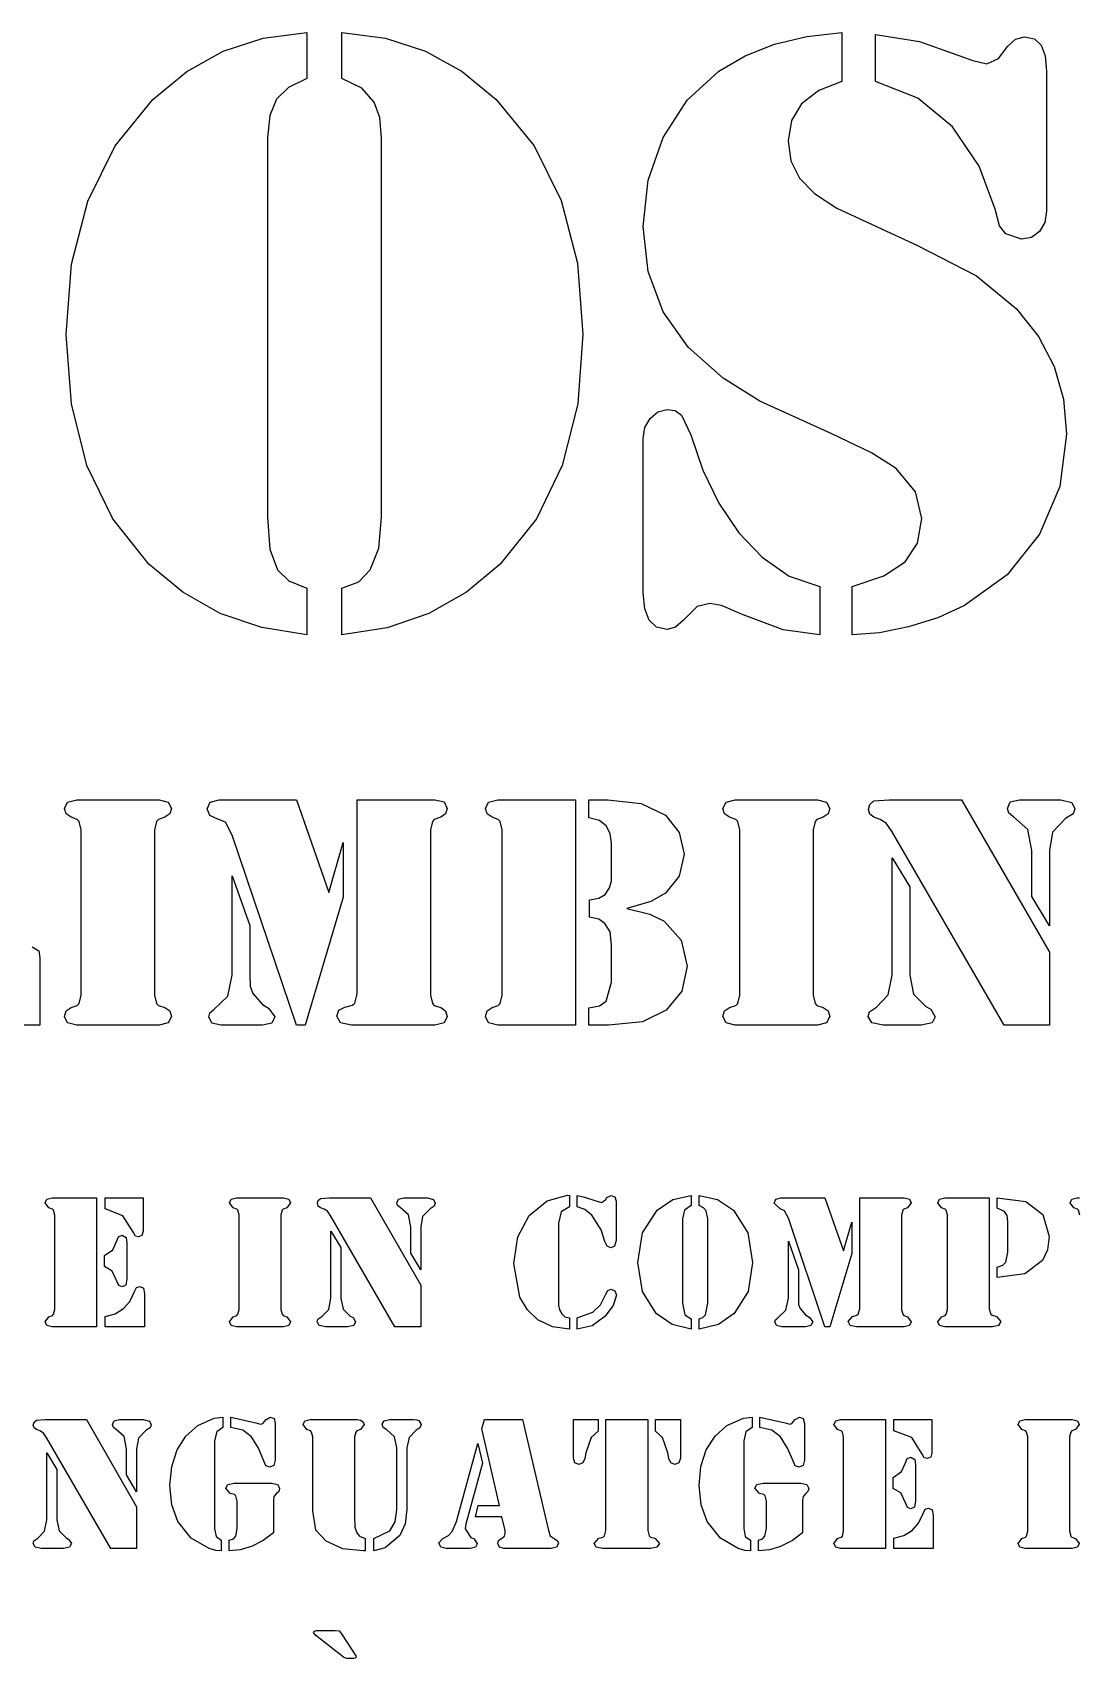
# Model space of a CAD drawing. Extents: x -1 to 447, y 185 to 440.
# Drawn here: x 226.2 to 269.6, y 315.1 to 382.4 of the extents above; entities that cross this region are included whole.
import ezdxf

# ---------------------------------------------------------------- set-up
doc = ezdxf.new("R2010")
doc.units = 0

msp = doc.modelspace()

# ---------------------------------------------------------------- linework, layer by layer
at = {"layer": 'Visible'}
for p, q in [((235.787109, 382.193345), (237.601884, 382.430676)), ((237.601884, 382.430676), (237.601884, 380.532293)), ((239.043332, 380.532293), (239.043332, 382.430676)), ((239.043332, 382.430676), (240.858372, 382.193345)), ((258.29201, 382.271397), (259.751185, 382.430676)), ((259.751185, 382.430676), (259.751185, 380.409262)), ((259.751185, 382.430676), (259.751185, 382.430676)), ((234.139022, 381.6573), (235.787109, 382.193345)), ((240.858372, 382.193345), (242.506194, 381.6573)), ((255.743282, 381.471562), (256.95613, 381.95178)), ((256.95613, 381.95178), (258.29201, 382.271397)), ((261.139717, 380.409262), (261.139717, 382.342834)), ((261.139717, 382.342834), (262.967985, 382.061582)), ((262.967985, 382.061582), (265.165083, 381.270479)), ((266.236644, 381.358585), (266.622935, 381.868172)), ((266.622935, 381.868172), (266.935143, 382.15842)), ((266.935143, 382.15842), (267.310851, 382.254993)), ((267.310851, 382.254993), (267.718309, 382.167151)), ((267.718309, 382.167151), (267.996121, 381.903362)), ((267.996121, 381.903362), (268.165454, 381.468387)), ((232.627459, 380.813544), (234.139022, 381.6573)), ((242.506194, 381.6573), (244.031251, 380.813544)), ((254.653465, 380.831271), (255.743282, 381.471562)), ((265.165083, 381.270479), (265.744519, 381.129986)), ((265.744519, 381.129986), (266.236644, 381.358585)), ((268.165454, 381.468387), (268.223662, 380.831271)), ((231.2212, 379.653348), (232.627459, 380.813544)), ((237.601884, 380.532293), (236.837239, 380.158701)), ((239.869625, 380.12801), (239.043332, 380.532293)), ((239.043332, 380.532293), (239.043332, 380.532293)), ((244.031251, 380.813544), (245.441743, 379.653348)), ((253.339545, 379.627154), (254.653465, 380.831271)), ((259.751185, 380.409262), (258.788632, 380.026939)), ((262.893108, 379.710498), (261.139717, 380.409262)), ((261.139717, 380.409262), (261.139717, 380.409262)), ((268.223662, 380.831271), (268.223662, 375.030289)), ((236.837239, 380.158701), (236.336384, 379.671075)), ((240.379212, 379.548044), (239.869625, 380.12801)), ((258.788632, 380.026939), (258.081137, 379.477665)), ((229.661219, 377.741736), (231.2212, 379.653348)), ((236.336384, 379.671075), (236.05963, 378.998505)), ((240.616543, 378.90643), (240.379212, 379.548044)), ((245.441743, 379.653348), (247.01072, 377.734063)), ((252.350799, 378.088869), (253.339545, 379.627154)), ((258.081137, 379.477665), (257.659392, 378.787632)), ((264.321327, 378.528341), (262.893108, 379.710498)), ((236.05963, 378.998505), (235.96729, 378.071406)), ((240.695653, 378.071406), (240.616543, 378.90643)), ((257.659392, 378.787632), (257.518634, 377.948375)), ((265.429666, 376.893747), (264.321327, 378.528341)), ((228.531714, 375.452299), (229.661219, 377.741736)), ((235.96729, 378.071406), (235.96729, 362.356499)), ((240.695653, 362.356499), (240.695653, 378.071406)), ((247.01072, 377.734063), (248.131229, 375.474259)), ((251.731145, 376.322248), (252.350799, 378.088869)), ((257.518634, 377.948375), (257.637432, 377.122082)), ((257.637432, 377.122082), (257.993296, 376.401358)), ((257.993296, 376.401358), (258.617183, 375.764242)), ((266.096415, 375.118395), (265.429666, 376.893747)), ((251.524506, 374.397671), (251.731145, 376.322248)), ((258.617183, 375.764242), (259.540048, 375.15332)), ((227.859409, 372.841923), (228.531714, 375.452299)), ((248.131229, 375.474259), (248.803534, 372.873673)), ((259.540048, 375.15332), (262.879879, 373.606568)), ((266.273685, 374.432861), (266.096415, 375.118395)), ((268.223662, 375.030289), (268.149579, 374.564623)), ((251.731145, 372.535272), (251.524506, 374.397671)), ((266.535623, 374.098692), (266.273685, 374.432861)), ((268.149579, 374.564623), (267.924683, 374.186534)), ((267.186497, 373.870357), (266.535623, 374.098692)), ((267.599246, 373.949203), (267.186497, 373.870357)), ((267.924683, 374.186534), (267.599246, 373.949203)), ((262.879879, 373.606568), (265.323832, 372.35853)), ((227.635307, 369.932833), (227.859409, 372.841923)), ((248.803534, 372.873673), (249.027636, 369.932833)), ((252.350799, 370.868663), (251.731145, 372.535272)), ((265.323832, 372.35853), (266.97483, 370.987461)), ((266.97483, 370.987461), (267.88235, 369.84605)), ((253.383466, 369.397582), (252.350799, 370.868663)), ((227.849355, 367.050995), (227.635307, 369.932833)), ((249.027636, 369.932833), (248.813589, 367.050995)), ((267.88235, 369.84605), (268.530578, 368.601187)), ((254.829148, 368.122292), (253.383466, 369.397582)), ((268.530578, 368.601187), (268.919515, 367.253136)), ((256.358437, 367.172968), (254.829148, 368.122292)), ((228.492027, 364.505442), (227.849355, 367.050995)), ((248.813589, 367.050995), (248.170917, 364.505442)), ((259.329175, 365.819361), (256.358437, 367.172968)), ((268.919515, 367.253136), (269.049161, 365.801899)), ((251.594885, 366.078653), (251.805758, 366.452244)), ((251.805758, 366.452244), (252.122199, 366.720266)), ((252.122199, 366.720266), (252.509019, 366.821337)), ((252.509019, 366.821337), (252.851654, 366.773183)), ((252.851654, 366.773183), (253.106448, 366.593002)), ((253.106448, 366.593002), (253.493268, 365.766709)), ((251.524506, 365.626216), (251.594885, 366.078653)), ((251.524506, 359.227805), (251.524506, 365.626216)), ((253.493268, 365.766709), (253.985393, 364.303301)), ((260.981496, 365.028523), (259.329175, 365.819361)), ((269.049161, 365.801899), (268.768703, 363.630995)), ((262.001199, 364.378178), (260.981496, 365.028523)), ((229.563323, 362.296174), (228.492027, 364.505442)), ((248.170917, 364.505442), (247.09962, 362.296174)), ((253.985393, 364.303301), (254.653465, 362.936729)), ((262.792038, 363.411391), (262.001199, 364.378178)), ((268.768703, 363.630995), (267.924683, 361.653502)), ((254.653465, 362.936729), (255.488489, 361.719383)), ((263.055827, 362.303847), (262.792038, 363.411391)), ((231.06298, 360.422926), (229.563323, 362.296174)), ((235.96729, 362.356499), (236.072594, 361.038346)), ((240.57712, 361.082267), (240.695653, 362.356499)), ((247.09962, 362.296174), (245.599963, 360.422926)), ((262.884377, 361.29314), (263.055827, 362.303847)), ((255.488489, 361.719383), (256.446279, 360.704178)), ((267.924683, 361.653502), (266.588539, 359.974723)), ((236.072594, 361.038346), (236.389036, 360.176864)), ((240.221256, 360.176864), (240.57712, 361.082267)), ((262.370292, 360.510768), (262.884377, 361.29314)), ((232.460507, 359.257438), (231.06298, 360.422926)), ((245.599963, 360.422926), (244.201378, 359.250824)), ((256.446279, 360.704178), (257.562555, 359.926304)), ((261.48685, 359.930802), (262.370292, 360.510768)), ((236.389036, 360.176864), (236.8592, 359.724163)), ((236.8592, 359.724163), (237.601884, 359.420951)), ((239.043332, 359.420951), (239.746594, 359.68474)), ((239.746594, 359.68474), (240.221256, 360.176864)), ((257.562555, 359.926304), (258.837051, 359.49133)), ((260.172931, 359.49133), (261.48685, 359.930802)), ((266.588539, 359.974723), (264.831708, 358.700226)), ((234.015991, 358.379552), (232.460507, 359.257438)), ((237.601884, 359.420951), (237.601884, 357.487378)), ((239.043332, 357.487378), (239.043332, 359.420951)), ((244.201378, 359.250824), (242.642455, 358.370821)), ((251.586154, 358.566347), (251.524506, 359.227805)), ((258.837051, 359.49133), (258.837051, 357.487378)), ((258.837051, 359.49133), (258.837051, 359.49133)), ((260.172931, 357.487378), (260.172931, 359.49133)), ((235.729959, 357.789532), (234.015991, 358.379552)), ((242.642455, 358.370821), (240.923194, 357.782917)), ((251.770568, 358.093802), (251.586154, 358.566347)), ((253.757057, 358.665301), (253.194554, 358.102798)), ((254.284371, 358.788333), (253.757057, 358.665301)), ((254.759033, 358.700226), (254.284371, 358.788333)), ((255.65544, 358.313671), (254.759033, 358.700226)), ((257.32099, 357.694017), (255.65544, 358.313671)), ((263.723634, 358.199371), (262.510786, 357.821546)), ((264.831708, 358.700226), (263.723634, 358.199371)), ((237.601884, 357.487378), (235.729959, 357.789532)), ((240.923194, 357.782917), (239.043332, 357.487378)), ((252.078278, 357.810434), (251.770568, 358.093802)), ((252.509019, 357.715978), (252.078278, 357.810434)), ((252.864884, 357.81255), (252.509019, 357.715978)), ((253.194554, 358.102798), (252.864884, 357.81255)), ((258.837051, 357.487378), (257.32099, 357.694017)), ((261.302435, 357.570986), (260.172931, 357.487378)), ((262.510786, 357.821546), (261.302435, 357.570986)), ((227.561224, 350.304743), (227.691134, 350.564564)), ((227.629751, 350.072439), (227.561224, 350.304743)), ((227.691134, 350.564564), (228.073986, 350.660343)), ((228.073986, 350.660343), (228.251785, 350.660343)), ((228.251785, 350.660343), (231.300575, 350.660343)), ((231.300575, 350.660343), (231.478375, 350.660343)), ((231.478375, 350.660343), (231.854347, 350.564564)), ((231.854347, 350.564564), (231.990872, 350.304743)), ((231.990872, 350.304743), (231.92261, 350.072439)), ((233.474125, 350.28437), (233.597156, 350.557685)), ((233.585249, 350.014231), (233.474125, 350.28437)), ((233.597156, 350.557685), (233.966249, 350.660343)), ((233.966249, 350.660343), (237.165587, 350.660343)), ((237.165587, 350.660343), (238.51205, 346.825477)), ((239.680977, 350.660343), (242.716273, 350.660343)), ((239.680977, 342.628132), (239.680977, 350.660343)), ((242.716273, 350.660343), (242.900688, 350.660343)), ((242.900688, 350.660343), (243.285391, 350.571443)), ((243.285391, 350.571443), (243.41345, 350.304743)), ((243.41345, 350.304743), (243.345187, 350.072439)), ((244.992216, 350.304743), (245.122127, 350.564564)), ((245.060743, 350.072439), (244.992216, 350.304743)), ((245.122127, 350.564564), (245.504978, 350.660343)), ((245.504978, 350.660343), (245.682778, 350.660343)), ((245.682778, 350.660343), (248.724689, 350.660343)), ((248.724689, 350.660343), (248.724689, 341.329294)), ((249.278461, 349.908398), (249.278461, 350.660343)), ((249.278461, 350.660343), (250.064537, 350.660343)), ((250.064537, 350.660343), (251.438517, 350.499741)), ((251.438517, 350.499741), (252.443403, 350.017671)), ((254.822004, 350.304743), (254.951914, 350.564564)), ((254.890531, 350.072439), (254.822004, 350.304743)), ((254.951914, 350.564564), (255.334766, 350.660343)), ((255.334766, 350.660343), (255.512566, 350.660343)), ((255.512566, 350.660343), (258.561356, 350.660343)), ((258.561356, 350.660343), (258.739155, 350.660343)), ((258.739155, 350.660343), (259.115128, 350.564564)), ((259.115128, 350.564564), (259.251653, 350.304743)), ((259.251653, 350.304743), (259.18339, 350.072439)), ((260.851057, 350.257118), (260.912705, 350.469049)), ((260.912705, 350.058681), (260.851057, 350.257118)), ((260.912705, 350.469049), (261.076746, 350.612453)), ((261.076746, 350.612453), (261.70566, 350.660343)), ((261.70566, 350.660343), (264.699417, 350.660343)), ((264.699417, 350.660343), (268.337433, 344.343953)), ((266.599122, 350.304743), (266.715539, 350.571443)), ((266.654685, 350.099691), (266.599122, 350.304743)), ((266.853122, 349.956287), (266.654685, 350.099691)), ((266.715539, 350.571443), (267.107122, 350.660343)), ((267.107122, 350.660343), (268.813682, 350.660343)), ((268.813682, 350.660343), (269.274057, 350.55107)), ((269.274057, 350.55107), (269.390473, 350.29125)), ((269.390473, 350.29125), (269.321682, 350.072439)), ((227.834803, 349.93565), (227.629751, 350.072439)), ((228.094358, 349.840136), (227.834803, 349.93565)), ((228.176644, 349.764729), (228.094358, 349.840136)), ((228.258665, 349.416274), (228.176644, 349.764729)), ((231.375717, 349.764729), (231.293696, 349.416274)), ((231.450858, 349.840136), (231.375717, 349.764729)), ((231.717558, 349.93565), (231.450858, 349.840136)), ((231.92261, 350.072439), (231.717558, 349.93565)), ((233.918359, 349.860508), (233.585249, 350.014231)), ((234.226069, 349.730598), (233.918359, 349.860508)), ((234.513142, 349.197463), (234.226069, 349.730598)), ((242.798294, 349.764729), (242.716273, 349.416274)), ((242.873436, 349.840136), (242.798294, 349.764729)), ((243.140135, 349.93565), (242.873436, 349.840136)), ((243.345187, 350.072439), (243.140135, 349.93565)), ((245.265795, 349.93565), (245.060743, 350.072439)), ((245.525616, 349.840136), (245.265795, 349.93565)), ((245.607636, 349.764729), (245.525616, 349.840136)), ((245.689657, 349.416274), (245.607636, 349.764729)), ((249.709202, 349.80574), (249.278461, 349.908398)), ((250.003154, 349.573436), (249.709202, 349.80574)), ((250.153437, 349.252232), (250.003154, 349.573436)), ((252.443403, 350.017671), (253.017812, 349.306736)), ((255.095583, 349.93565), (254.890531, 350.072439)), ((255.355403, 349.840136), (255.095583, 349.93565)), ((255.437424, 349.764729), (255.355403, 349.840136)), ((255.519445, 349.416274), (255.437424, 349.764729)), ((258.636497, 349.764729), (258.554476, 349.416274)), ((258.711639, 349.840136), (258.636497, 349.764729)), ((258.978338, 349.93565), (258.711639, 349.840136)), ((259.18339, 350.072439), (258.978338, 349.93565)), ((261.076746, 349.93565), (260.912705, 350.058681)), ((261.336567, 349.840136), (261.076746, 349.93565)), ((261.582629, 349.689588), (261.336567, 349.840136)), ((261.828691, 349.327374), (261.582629, 349.689588)), ((267.440496, 349.429767), (266.853122, 349.956287)), ((267.612475, 348.554791), (267.440496, 349.429767)), ((269.012119, 349.881146), (268.467078, 349.313615)), ((269.321682, 350.072439), (269.012119, 349.881146)), ((228.258665, 342.573363), (228.258665, 349.416274)), ((231.293696, 349.416274), (231.293696, 342.573363)), ((237.165587, 341.329294), (234.513142, 349.197463)), ((238.51205, 346.825477), (239.106832, 348.896633)), ((239.106832, 348.896633), (239.106832, 346.62704)), ((242.716273, 349.416274), (242.716273, 342.573363)), ((245.689657, 342.573363), (245.689657, 349.416274)), ((250.215085, 348.86938), (250.153437, 349.252232)), ((250.215085, 347.686694), (250.215085, 348.86938)), ((253.017812, 349.306736), (253.215985, 348.404508)), ((255.519445, 342.573363), (255.519445, 349.416274)), ((258.554476, 349.416274), (258.554476, 342.573363)), ((266.469477, 341.329294), (261.828691, 349.327374)), ((268.467078, 349.313615), (268.337433, 348.554791)), ((253.215985, 348.404508), (253.010933, 347.502016)), ((261.83557, 348.26084), (262.559998, 347.057781)), ((261.83557, 343.393835), (261.83557, 348.26084)), ((267.612475, 346.661435), (267.612475, 348.554791)), ((268.337433, 348.554791), (268.337433, 345.437739)), ((234.513142, 347.515774), (235.237835, 345.451497)), ((234.513142, 343.393835), (234.513142, 347.515774)), ((250.215085, 347.310722), (250.215085, 347.686694)), ((253.010933, 347.502016), (252.450282, 346.79796)), ((249.688565, 346.586029), (249.948385, 346.743456)), ((249.948385, 346.743456), (250.133064, 347.009891)), ((250.133064, 347.009891), (250.215085, 347.310722)), ((252.450282, 346.79796), (251.835126, 346.442625)), ((262.559998, 347.057781), (262.559998, 343.393835)), ((239.106832, 346.62704), (237.527801, 341.329294)), ((249.298834, 346.517767), (249.688565, 346.586029)), ((249.298834, 345.806832), (249.298834, 346.517767)), ((251.835126, 346.442625), (250.850613, 346.162432)), ((250.850613, 346.162432), (251.794116, 345.922984)), ((250.850613, 346.162432), (250.850613, 346.162432)), ((268.337433, 345.437739), (267.612475, 346.661435)), ((235.237835, 345.451497), (235.237835, 343.393835)), ((249.688565, 345.717932), (249.298834, 345.806832)), ((249.941506, 345.540133), (249.688565, 345.717932)), ((250.153437, 345.191677), (249.941506, 345.540133)), ((251.794116, 345.922984), (252.395513, 345.629032)), ((252.395513, 345.629032), (253.092954, 344.849836)), ((250.215085, 344.658277), (250.153437, 345.191677)), ((253.092954, 344.849836), (253.339016, 343.776687)), ((226.22164, 344.569642), (226.502098, 344.412215)), ((226.502098, 344.412215), (226.543108, 344.111649)), ((226.543108, 344.111649), (226.543108, 341.329294)), ((250.215085, 343.106763), (250.215085, 344.658277)), ((268.337433, 344.343953), (268.337433, 341.329294)), ((234.323436, 342.532353), (234.513142, 343.393835)), ((235.237835, 343.393835), (235.258208, 342.942457)), ((253.339016, 343.776687), (253.123646, 342.735817)), ((261.671529, 342.585534), (261.83557, 343.393835)), ((262.559998, 343.393835), (262.717425, 342.607495)), ((235.258208, 342.942457), (235.367745, 342.64189)), ((249.989395, 342.320422), (250.215085, 343.106763)), ((253.123646, 342.735817), (252.477534, 341.951329)), ((227.629751, 341.917198), (227.834803, 342.053987)), ((227.834803, 342.053987), (228.094358, 342.142887)), ((228.094358, 342.142887), (228.176644, 342.224908)), ((228.176644, 342.224908), (228.258665, 342.573363)), ((231.293696, 342.573363), (231.375717, 342.224908)), ((231.375717, 342.224908), (231.450858, 342.142887)), ((231.450858, 342.142887), (231.717558, 342.053987)), ((231.717558, 342.053987), (231.92261, 341.917198)), ((233.754318, 341.971966), (234.323436, 342.532353)), ((235.367745, 342.64189), (235.76409, 342.190512)), ((235.76409, 342.190512), (236.017032, 342.02647)), ((236.017032, 342.02647), (236.276852, 341.678015)), ((238.922418, 341.942862), (239.16848, 342.07436)), ((239.16848, 342.07436), (239.482805, 342.156381)), ((239.482805, 342.156381), (239.578584, 342.238401)), ((239.578584, 342.238401), (239.680977, 342.628132)), ((242.716273, 342.573363), (242.798294, 342.224908)), ((242.798294, 342.224908), (242.873436, 342.142887)), ((242.873436, 342.142887), (243.140135, 342.053987)), ((243.140135, 342.053987), (243.345187, 341.917198)), ((245.060743, 341.917198), (245.265795, 342.053987)), ((245.265795, 342.053987), (245.525616, 342.142887)), ((245.525616, 342.142887), (245.607636, 342.224908)), ((245.607636, 342.224908), (245.689657, 342.573363)), ((249.278461, 342.047108), (249.709202, 342.122249)), ((249.278461, 341.329294), (249.278461, 342.047108)), ((249.709202, 342.122249), (249.989395, 342.320422)), ((254.890531, 341.917198), (255.095583, 342.053987)), ((255.095583, 342.053987), (255.355403, 342.142887)), ((255.355403, 342.142887), (255.437424, 342.224908)), ((255.437424, 342.224908), (255.519445, 342.573363)), ((258.554476, 342.573363), (258.636497, 342.224908)), ((258.636497, 342.224908), (258.711639, 342.142887)), ((258.711639, 342.142887), (258.978338, 342.053987)), ((258.978338, 342.053987), (259.18339, 341.917198)), ((260.892067, 341.876187), (261.17914, 342.07436)), ((261.17914, 342.07436), (261.671529, 342.585534)), ((262.717425, 342.607495), (263.229923, 342.101877)), ((263.229923, 342.101877), (263.434974, 341.98546)), ((227.561224, 341.684894), (227.629751, 341.917198)), ((227.691134, 341.418194), (227.561224, 341.684894)), ((228.073986, 341.329294), (227.691134, 341.418194)), ((231.854347, 341.418194), (231.478375, 341.329294)), ((231.990872, 341.684894), (231.854347, 341.418194)), ((231.92261, 341.917198), (231.990872, 341.684894)), ((233.535508, 341.671135), (233.576518, 341.835177)), ((233.663831, 341.414754), (233.535508, 341.671135)), ((233.576518, 341.835177), (233.754318, 341.971966)), ((234.04827, 341.329294), (233.663831, 341.414754)), ((236.14853, 341.416342), (235.76409, 341.329294)), ((236.276852, 341.678015), (236.14853, 341.416342)), ((238.840397, 341.698387), (238.922418, 341.942862)), ((238.99068, 341.418194), (238.840397, 341.698387)), ((239.448673, 341.329294), (238.99068, 341.418194)), ((243.285391, 341.418194), (242.900688, 341.329294)), ((243.41345, 341.684894), (243.285391, 341.418194)), ((243.345187, 341.917198), (243.41345, 341.684894)), ((244.992216, 341.684894), (245.060743, 341.917198)), ((245.122127, 341.418194), (244.992216, 341.684894)), ((245.504978, 341.329294), (245.122127, 341.418194)), ((251.493285, 341.466084), (250.092054, 341.329294)), ((252.477534, 341.951329), (251.493285, 341.466084)), ((254.822004, 341.684894), (254.890531, 341.917198)), ((254.951914, 341.418194), (254.822004, 341.684894)), ((255.334766, 341.329294), (254.951914, 341.418194)), ((259.115128, 341.418194), (258.739155, 341.329294)), ((259.251653, 341.684894), (259.115128, 341.418194)), ((259.18339, 341.917198), (259.251653, 341.684894)), ((260.830684, 341.684894), (260.892067, 341.876187)), ((260.985994, 341.418194), (260.830684, 341.684894)), ((261.452719, 341.329294), (260.985994, 341.418194)), ((263.482864, 341.418194), (263.03175, 341.329294)), ((263.434974, 341.98546), (263.612774, 341.678015)), ((263.612774, 341.678015), (263.482864, 341.418194)), ((226.543108, 341.329294), (223.931674, 341.329294)), ((228.251785, 341.329294), (228.073986, 341.329294)), ((231.300575, 341.329294), (228.251785, 341.329294)), ((231.478375, 341.329294), (231.300575, 341.329294)), ((235.76409, 341.329294), (234.04827, 341.329294)), ((237.527801, 341.329294), (237.165587, 341.329294)), ((239.674363, 341.329294), (239.448673, 341.329294)), ((242.716273, 341.329294), (239.674363, 341.329294)), ((242.900688, 341.329294), (242.716273, 341.329294)), ((245.682778, 341.329294), (245.504978, 341.329294)), ((248.724689, 341.329294), (245.682778, 341.329294)), ((250.092054, 341.329294), (249.278461, 341.329294)), ((255.512566, 341.329294), (255.334766, 341.329294)), ((258.561356, 341.329294), (255.512566, 341.329294)), ((258.739155, 341.329294), (258.561356, 341.329294)), ((263.03175, 341.329294), (261.452719, 341.329294)), ((268.337433, 341.329294), (266.469477, 341.329294)), ((226.763771, 333.972035), (226.837854, 334.120466)), ((226.919875, 333.761162), (226.763771, 333.972035)), ((226.837854, 334.120466), (227.056664, 334.175234)), ((227.056664, 334.175234), (227.158264, 334.175234)), ((227.158264, 334.175234), (228.896574, 334.175234)), ((228.896574, 334.175234), (228.896574, 328.843093)), ((229.244236, 334.175234), (230.818505, 334.175234)), ((229.244236, 333.718035), (229.244236, 334.175234)), ((230.818505, 334.175234), (230.818505, 332.792259)), ((234.393021, 333.972035), (234.467369, 334.120466)), ((234.54939, 333.761162), (234.393021, 333.972035)), ((234.467369, 334.120466), (234.685915, 334.175234)), ((234.685915, 334.175234), (234.787515, 334.175234)), ((234.787515, 334.175234), (236.529794, 334.175234)), ((236.529794, 334.175234), (236.631394, 334.175234)), ((236.631394, 334.175234), (236.846235, 334.120466)), ((236.924287, 333.972035), (236.767918, 333.761162)), ((236.846235, 334.120466), (236.924287, 333.972035)), ((238.034213, 333.944518), (238.069402, 334.065697)), ((238.069402, 333.831277), (238.034213, 333.944518)), ((238.069402, 334.065697), (238.163329, 334.147718)), ((238.163329, 334.147718), (238.522633, 334.175234)), ((238.522633, 334.175234), (240.233427, 334.175234)), ((240.233427, 334.175234), (242.311726, 330.565793)), ((241.31954, 333.972035), (241.38595, 334.124434)), ((241.350761, 333.854824), (241.31954, 333.972035)), ((241.38595, 334.124434), (241.608464, 334.175234)), ((241.608464, 334.175234), (242.58504, 334.175234)), ((242.58504, 334.175234), (242.846713, 334.112528)), ((242.846713, 334.112528), (242.913123, 333.964097)), ((242.913123, 333.964097), (242.874229, 333.839214)), ((246.800377, 333.444721), (247.546501, 334.054055)), ((247.546501, 334.054055), (248.386287, 334.284507)), ((248.386287, 334.284507), (248.475981, 334.280538)), ((248.475981, 334.280538), (248.475981, 333.807993)), ((248.784749, 333.804024), (248.784749, 334.27657)), ((248.784749, 334.27657), (249.093253, 334.210159)), ((249.093253, 334.210159), (249.526904, 334.061728)), ((249.526904, 334.061728), (249.792546, 333.991614)), ((249.792546, 333.991614), (249.96426, 334.093214)), ((249.96426, 334.093214), (250.01506, 334.186876)), ((250.01506, 334.186876), (250.191008, 334.280538)), ((250.191008, 334.280538), (250.35108, 334.218097)), ((250.35108, 334.218097), (250.409553, 334.034476)), ((250.409553, 334.034476), (250.409553, 332.409407)), ((252.097857, 333.663266), (252.74635, 334.108824)), ((252.74635, 334.108824), (253.515758, 334.280538)), ((253.515758, 334.280538), (253.515758, 333.858793)), ((253.836168, 333.858793), (253.836168, 334.280538)), ((253.836168, 334.280538), (254.605575, 334.108824)), ((254.605575, 334.108824), (255.258037, 333.663266)), ((256.938403, 333.960393), (257.008782, 334.116497)), ((257.192403, 333.718035), (256.938403, 333.960393)), ((257.008782, 334.116497), (257.219655, 334.175234)), ((257.219655, 334.175234), (259.047659, 334.175234)), ((259.047659, 334.175234), (259.817331, 331.983693)), ((260.485138, 334.175234), (262.219745, 334.175234)), ((260.485138, 329.585249), (260.485138, 334.175234)), ((262.219745, 334.175234), (262.325049, 334.175234)), ((262.325049, 334.175234), (262.544917, 334.124434)), ((262.617942, 333.972035), (262.461838, 333.761162)), ((262.544917, 334.124434), (262.617942, 333.972035)), ((263.716491, 333.972035), (263.790574, 334.120466)), ((263.872595, 333.761162), (263.716491, 333.972035)), ((263.790574, 334.120466), (264.009384, 334.175234)), ((264.009384, 334.175234), (264.110984, 334.175234)), ((264.110984, 334.175234), (265.850353, 334.175234)), ((265.850353, 334.175234), (265.850353, 329.585249)), ((266.178435, 333.753225), (266.178435, 334.175234)), ((266.178435, 334.175234), (267.363767, 334.022835)), ((267.363767, 334.022835), (268.064912, 333.483614)), ((269.197328, 333.968066), (269.271411, 334.120466)), ((269.353431, 333.761162), (269.197328, 333.968066)), ((269.271411, 334.120466), (269.491015, 334.175234)), ((269.491015, 334.175234), (269.591556, 334.175234)), ((227.068306, 333.706393), (226.919875, 333.761162)), ((227.115401, 333.663266), (227.068306, 333.706393)), ((227.162233, 333.4643), (227.115401, 333.663266)), ((227.162233, 329.554028), (227.162233, 333.4643)), ((229.986392, 333.432815), (229.244236, 333.718035)), ((230.424012, 332.741459), (229.986392, 333.432815)), ((234.697821, 333.706393), (234.54939, 333.761162)), ((234.744652, 333.663266), (234.697821, 333.706393)), ((234.791483, 333.4643), (234.744652, 333.663266)), ((234.791483, 329.554028), (234.791483, 333.4643)), ((236.572656, 333.663266), (236.525825, 333.4643)), ((236.525825, 333.4643), (236.525825, 329.554028)), ((236.615783, 333.706393), (236.572656, 333.663266)), ((236.767918, 333.761162), (236.615783, 333.706393)), ((238.163329, 333.761162), (238.069402, 333.831277)), ((238.31176, 333.706393), (238.163329, 333.761162)), ((238.452254, 333.620404), (238.31176, 333.706393)), ((238.593012, 333.4135), (238.452254, 333.620404)), ((241.245192, 328.843093), (238.593012, 333.4135)), ((241.464002, 333.772804), (241.350761, 333.854824)), ((241.800022, 333.471973), (241.464002, 333.772804)), ((241.897654, 332.971911), (241.800022, 333.471973)), ((242.385809, 333.405562), (242.311726, 332.971911)), ((242.698282, 333.729677), (242.385809, 333.405562)), ((242.874229, 333.839214), (242.698282, 333.729677)), ((246.327567, 332.557839), (246.800377, 333.444721)), ((248.132287, 333.604793), (248.019046, 333.124311)), ((248.475981, 333.807993), (248.132287, 333.604793)), ((249.104895, 333.694752), (248.784749, 333.804024)), ((248.784749, 333.804024), (248.784749, 333.804024)), ((249.394084, 333.456362), (249.104895, 333.694752)), ((249.776935, 332.854701), (249.394084, 333.456362)), ((251.500164, 332.729817), (252.097857, 333.663266)), ((253.234506, 333.667235), (253.152485, 333.3119)), ((253.152485, 333.3119), (253.152485, 329.819669)), ((253.515758, 333.858793), (253.234506, 333.667235)), ((254.019788, 333.768835), (253.836168, 333.858793)), ((253.836168, 333.858793), (253.836168, 333.858793)), ((254.13303, 333.639983), (254.019788, 333.768835)), ((254.203409, 333.3119), (254.13303, 333.639983)), ((254.203409, 329.819669), (254.203409, 333.3119)), ((255.258037, 333.663266), (255.85573, 332.73458)), ((257.368086, 333.643952), (257.192403, 333.718035)), ((257.532128, 333.339152), (257.368086, 333.643952)), ((259.047659, 328.843093), (257.532128, 333.339152)), ((262.266576, 333.663266), (262.219745, 333.4643)), ((262.219745, 333.4643), (262.219745, 329.554028)), ((262.309438, 333.706393), (262.266576, 333.663266)), ((262.461838, 333.761162), (262.309438, 333.706393)), ((264.021026, 333.706393), (263.872595, 333.761162)), ((264.067857, 333.663266), (264.021026, 333.706393)), ((264.114953, 333.4643), (264.067857, 333.663266)), ((264.114953, 329.554028), (264.114953, 333.4643)), ((266.482706, 333.616435), (266.178435, 333.753225)), ((266.591185, 333.452394), (266.482706, 333.616435)), ((266.617643, 333.179079), (266.591185, 333.452394)), ((268.064912, 333.483614), (268.326849, 332.573449)), ((269.501598, 333.706393), (269.353431, 333.761162)), ((269.549223, 333.663266), (269.501598, 333.706393)), ((269.596848, 333.4643), (269.549223, 333.663266)), ((229.802771, 332.569745), (229.947233, 332.628218)), ((229.947233, 332.628218), (230.119212, 332.530586)), ((230.498095, 332.596997), (230.424012, 332.741459)), ((230.622978, 332.561807), (230.498095, 332.596997)), ((230.771409, 332.616576), (230.622978, 332.561807)), ((230.818505, 332.792259), (230.771409, 332.616576)), ((238.596716, 332.803901), (239.010788, 332.116514)), ((238.596716, 330.022869), (238.596716, 332.803901)), ((241.897654, 331.890031), (241.897654, 332.971911)), ((242.311726, 332.971911), (242.311726, 331.190738)), ((248.019046, 333.124311), (248.019046, 329.897721)), ((249.937008, 332.370514), (249.776935, 332.854701)), ((251.300933, 331.503211), (251.500164, 332.729817)), ((255.85573, 332.73458), (256.054961, 331.503211)), ((259.817331, 331.983693), (260.157056, 333.167438)), ((260.157056, 333.167438), (260.157056, 331.870452)), ((266.617643, 331.928925), (266.617643, 333.179079)), ((229.224657, 331.784462), (229.560677, 332.022852)), ((229.560677, 332.022852), (229.72075, 332.366545)), ((229.72075, 332.366545), (229.802771, 332.569745)), ((230.119212, 332.530586), (230.146464, 332.300135)), ((230.146464, 332.300135), (230.146464, 330.811855)), ((239.010788, 332.116514), (239.010788, 330.022869)), ((246.167494, 331.460348), (246.327567, 332.557839)), ((250.026966, 332.171283), (249.937008, 332.370514)), ((250.179101, 332.112545), (250.026966, 332.171283)), ((250.339439, 332.182924), (250.179101, 332.112545)), ((250.409553, 332.409407), (250.339439, 332.182924)), ((257.532128, 332.378187), (257.9462, 331.198676)), ((257.532128, 330.022869), (257.532128, 332.378187)), ((266.535623, 331.518821), (266.617643, 331.928925)), ((268.258058, 332.026556), (268.059621, 331.5892)), ((268.326849, 332.573449), (268.258058, 332.026556)), ((229.224657, 331.331496), (229.224657, 331.784462)), ((229.541098, 331.139938), (229.224657, 331.331496)), ((229.224657, 331.331496), (229.224657, 331.331496)), ((242.311726, 331.190738), (241.897654, 331.890031)), ((246.417525, 330.065731), (246.167494, 331.460348)), ((251.491433, 330.297241), (251.300933, 331.503211)), ((256.054961, 331.503211), (255.864461, 330.297241)), ((260.157056, 331.870452), (259.254828, 328.843093)), ((266.181081, 331.30398), (266.41656, 331.386)), ((266.181081, 330.885939), (266.181081, 331.30398)), ((266.41656, 331.386), (266.535623, 331.518821)), ((268.059621, 331.5892), (267.318788, 331.030665)), ((229.732392, 330.725866), (229.541098, 331.139938)), ((229.814413, 330.542245), (229.732392, 330.725866)), ((230.146464, 330.811855), (230.103602, 330.557856)), ((257.9462, 331.198676), (257.9462, 330.022869)), ((267.318788, 331.030665), (266.181081, 330.885939)), ((266.181081, 330.885939), (266.181081, 330.885939)), ((229.955171, 330.487741), (229.814413, 330.542245)), ((230.103602, 330.557856), (229.955171, 330.487741)), ((230.267643, 329.886079), (230.458937, 330.296183)), ((230.458937, 330.296183), (230.548895, 330.464193)), ((230.548895, 330.464193), (230.677747, 330.511024)), ((230.677747, 330.511024), (230.830147, 330.444614)), ((230.830147, 330.444614), (230.873009, 330.2221)), ((230.873009, 330.2221), (230.873009, 328.843093)), ((238.503054, 329.560907), (238.596716, 330.022869)), ((239.010788, 330.022869), (239.100747, 329.573607)), ((242.311726, 330.565793), (242.311726, 328.843093)), ((246.728145, 329.539476), (246.417525, 330.065731)), ((249.757356, 329.745321), (249.968229, 330.163362)), ((249.968229, 330.163362), (250.058187, 330.33931)), ((250.058187, 330.33931), (250.198681, 330.393814)), ((250.198681, 330.393814), (250.355049, 330.323435)), ((250.417491, 330.147752), (250.280701, 329.722038)), ((250.355049, 330.323435), (250.417491, 330.147752)), ((252.062668, 329.389986), (251.491433, 330.297241)), ((255.864461, 330.297241), (255.293226, 329.389986)), ((257.423649, 329.53048), (257.532128, 330.022869)), ((257.9462, 330.022869), (257.957842, 329.7649)), ((226.763771, 329.046293), (226.919875, 329.257166)), ((226.919875, 329.257166), (227.068306, 329.307966)), ((227.068306, 329.307966), (227.115401, 329.354797)), ((227.115401, 329.354797), (227.162233, 329.554028)), ((229.248205, 329.265103), (229.665981, 329.374376)), ((229.248205, 328.843093), (229.248205, 329.265103)), ((229.665981, 329.374376), (230.002002, 329.589217)), ((230.002002, 329.589217), (230.267643, 329.886079)), ((234.393021, 329.046293), (234.54939, 329.257166)), ((234.54939, 329.257166), (234.697821, 329.307966)), ((234.697821, 329.307966), (234.744652, 329.354797)), ((234.744652, 329.354797), (234.791483, 329.554028)), ((236.525825, 329.554028), (236.572656, 329.354797)), ((236.572656, 329.354797), (236.615783, 329.307966)), ((236.615783, 329.307966), (236.767918, 329.257166)), ((236.767918, 329.257166), (236.924287, 329.046293)), ((238.057761, 329.155566), (238.221802, 329.268807)), ((238.221802, 329.268807), (238.503054, 329.560907)), ((239.100747, 329.573607), (239.39364, 329.284418)), ((239.39364, 329.284418), (239.51085, 329.218007)), ((247.15968, 329.132282), (246.728145, 329.539476)), ((248.019046, 329.897721), (248.019046, 329.729711)), ((248.019046, 329.729711), (248.054235, 329.538417)), ((248.054235, 329.538417), (248.151867, 329.370407)), ((248.151867, 329.370407), (248.284687, 329.257166)), ((248.284687, 329.257166), (248.475981, 329.214303)), ((248.796391, 329.214303), (249.436946, 329.444755)), ((249.937008, 329.261134), (249.405725, 328.878283)), ((249.436946, 329.444755), (249.757356, 329.745321)), ((250.280701, 329.722038), (249.937008, 329.261134)), ((252.718834, 328.935962), (252.062668, 329.389986)), ((253.152485, 329.819669), (253.246412, 329.335218)), ((253.246412, 329.335218), (253.515758, 329.167207)), ((253.836168, 329.167207), (253.992272, 329.225945)), ((253.992272, 329.225945), (254.09784, 329.335218)), ((254.09784, 329.335218), (254.203409, 329.819669)), ((255.293226, 329.389986), (254.636002, 328.933845)), ((257.098476, 329.210334), (257.423649, 329.53048)), ((257.957842, 329.7649), (258.020548, 329.593186)), ((258.020548, 329.593186), (258.247031, 329.335218)), ((258.247031, 329.335218), (258.391493, 329.241555)), ((258.391493, 329.241555), (258.539924, 329.042324)), ((260.00492, 329.053966), (260.192245, 329.268807)), ((260.192245, 329.268807), (260.371897, 329.315638)), ((260.371897, 329.315638), (260.426666, 329.362734)), ((260.426666, 329.362734), (260.485138, 329.585249)), ((262.219745, 329.554028), (262.266576, 329.354797)), ((262.266576, 329.354797), (262.309438, 329.307966)), ((262.309438, 329.307966), (262.461838, 329.257166)), ((262.461838, 329.257166), (262.617942, 329.046293)), ((263.716491, 329.046293), (263.872595, 329.257166)), ((263.872595, 329.257166), (264.021026, 329.307966)), ((264.021026, 329.307966), (264.067857, 329.354797)), ((264.067857, 329.354797), (264.114953, 329.554028)), ((265.850353, 329.585249), (265.908561, 329.366438)), ((265.908561, 329.366438), (265.966769, 329.315638)), ((265.966769, 329.315638), (266.146686, 329.268807)), ((266.146686, 329.268807), (266.334539, 329.053966)), ((226.837854, 328.893893), (226.763771, 329.046293)), ((227.056664, 328.843093), (226.837854, 328.893893)), ((227.158264, 328.843093), (227.056664, 328.843093)), ((228.896574, 328.843093), (227.158264, 328.843093)), ((230.873009, 328.843093), (229.248205, 328.843093)), ((234.467369, 328.893893), (234.393021, 329.046293)), ((234.685915, 328.843093), (234.467369, 328.893893)), ((234.787515, 328.843093), (234.685915, 328.843093)), ((236.529794, 328.843093), (234.787515, 328.843093)), ((236.631394, 328.843093), (236.529794, 328.843093)), ((236.846235, 328.893893), (236.631394, 328.843093)), ((236.924287, 329.046293), (236.846235, 328.893893)), ((238.022571, 329.046293), (238.057761, 329.155566)), ((238.111471, 328.893893), (238.022571, 329.046293)), ((238.378171, 328.843093), (238.111471, 328.893893)), ((239.280399, 328.843093), (238.378171, 328.843093)), ((239.538102, 328.893893), (239.280399, 328.843093)), ((239.51085, 329.218007), (239.61245, 329.042324)), ((239.61245, 329.042324), (239.538102, 328.893893)), ((242.311726, 328.843093), (241.245192, 328.843093)), ((247.767957, 328.836214), (247.15968, 329.132282)), ((248.475981, 328.737525), (247.767957, 328.836214)), ((248.475981, 329.214303), (248.475981, 328.737525)), ((248.796391, 328.737525), (248.796391, 329.214303)), ((249.405725, 328.878283), (248.796391, 328.737525)), ((248.796391, 328.737525), (248.796391, 328.737525)), ((253.515758, 328.737525), (252.718834, 328.935962)), ((253.515758, 329.167207), (253.515758, 328.737525)), ((253.836168, 328.737525), (253.836168, 329.167207)), ((254.636002, 328.933845), (253.836168, 328.737525)), ((256.973593, 329.038355), (256.996876, 329.132282)), ((257.046882, 328.892041), (256.973593, 329.038355)), ((256.996876, 329.132282), (257.098476, 329.210334)), ((257.266486, 328.843093), (257.046882, 328.892041)), ((258.247031, 328.843093), (257.266486, 328.843093)), ((258.466635, 328.892835), (258.247031, 328.843093)), ((258.539924, 329.042324), (258.466635, 328.892835)), ((259.254828, 328.843093), (259.047659, 328.843093)), ((260.090645, 328.893893), (260.00492, 329.053966)), ((260.352582, 328.843093), (260.090645, 328.893893)), ((260.481434, 328.843093), (260.352582, 328.843093)), ((262.219745, 328.843093), (260.481434, 328.843093)), ((262.325049, 328.843093), (262.219745, 328.843093)), ((262.544917, 328.893893), (262.325049, 328.843093)), ((262.617942, 329.046293), (262.544917, 328.893893)), ((263.790574, 328.893893), (263.716491, 329.046293)), ((264.009384, 328.843093), (263.790574, 328.893893)), ((264.110984, 328.843093), (264.009384, 328.843093)), ((265.852998, 328.843093), (264.110984, 328.843093)), ((265.98529, 328.843093), (265.852998, 328.843093)), ((266.231352, 328.889924), (265.98529, 328.843093)), ((266.334539, 329.053966), (266.231352, 328.889924)), ((226.272969, 324.762694), (226.308159, 324.883873)), ((226.308159, 324.649453), (226.272969, 324.762694)), ((226.308159, 324.883873), (226.401821, 324.965894)), ((226.401821, 324.579338), (226.308159, 324.649453)), ((226.401821, 324.965894), (226.761389, 324.993146)), ((226.550252, 324.524569), (226.401821, 324.579338)), ((226.69101, 324.43858), (226.550252, 324.524569)), ((226.761389, 324.993146), (228.472183, 324.993146)), ((228.472183, 324.993146), (230.550218, 321.383916)), ((229.558032, 324.790211), (229.624442, 324.942611)), ((229.589252, 324.673001), (229.558032, 324.790211)), ((229.702759, 324.59098), (229.589252, 324.673001)), ((229.624442, 324.942611), (229.847221, 324.993146)), ((230.038514, 324.290149), (229.702759, 324.59098)), ((229.847221, 324.993146), (230.823797, 324.993146)), ((230.937038, 324.547853), (230.624566, 324.223739)), ((230.823797, 324.993146), (231.085469, 324.930704)), ((231.112721, 324.65739), (230.937038, 324.547853)), ((231.085469, 324.930704), (231.15188, 324.782273)), ((231.15188, 324.782273), (231.112721, 324.65739)), ((232.588036, 324.314491), (233.078308, 324.751053)), ((233.078308, 324.751053), (233.76596, 325.059556)), ((233.76596, 325.059556), (234.125263, 325.098715)), ((234.125263, 324.665063), (233.867295, 324.487528)), ((234.125263, 325.098715), (234.125263, 324.665063)), ((234.125263, 325.098715), (234.125263, 325.098715)), ((234.445409, 324.673001), (234.445409, 325.094746)), ((234.445409, 325.094746), (235.492364, 324.860325)), ((234.941502, 324.563463), (234.445409, 324.673001)), ((234.445409, 324.673001), (234.445409, 324.673001)), ((235.30107, 324.278507), (234.941502, 324.563463)), ((235.492364, 324.860325), (235.679953, 324.805821)), ((235.679953, 324.805821), (235.773615, 324.833073)), ((235.773615, 324.833073), (235.910405, 325.001083)), ((235.910405, 325.001083), (236.086088, 325.098715)), ((236.086088, 325.098715), (236.238488, 325.036273)), ((236.238488, 325.036273), (236.285319, 324.837042)), ((236.285319, 324.837042), (236.285319, 323.317489)), ((237.44234, 324.786242), (237.516424, 324.938642)), ((237.598444, 324.579338), (237.44234, 324.786242)), ((237.516424, 324.938642), (237.735234, 324.993146)), ((237.746875, 324.524569), (237.598444, 324.579338)), ((237.735234, 324.993146), (237.836834, 324.993146)), ((237.793971, 324.481442), (237.746875, 324.524569)), ((237.836834, 324.993146), (239.579113, 324.993146)), ((239.579113, 324.993146), (239.680713, 324.993146)), ((239.664838, 324.524569), (239.621975, 324.481442)), ((239.817237, 324.579074), (239.664838, 324.524569)), ((239.680713, 324.993146), (239.821206, 324.977536)), ((239.973606, 324.786242), (239.817237, 324.579074)), ((239.821206, 324.977536), (239.930479, 324.907421)), ((239.930479, 324.907421), (239.973606, 324.786242)), ((240.71973, 324.805821), (240.793813, 324.950284)), ((240.75492, 324.673001), (240.71973, 324.805821)), ((240.914992, 324.567432), (240.75492, 324.673001)), ((240.793813, 324.950284), (241.036171, 324.993146)), ((241.222438, 324.275597), (240.914992, 324.567432)), ((241.036171, 324.993146), (241.993168, 324.993146)), ((242.10641, 324.547853), (241.836799, 324.258928)), ((241.993168, 324.993146), (242.153241, 324.985473)), ((242.27442, 324.653421), (242.10641, 324.547853)), ((242.153241, 324.985473), (242.235261, 324.958221)), ((242.235261, 324.958221), (242.336861, 324.797884)), ((242.336861, 324.797884), (242.27442, 324.653421)), ((244.849342, 324.610559), (244.946973, 324.993146)), ((245.567949, 321.43469), (244.849342, 324.610559)), ((244.946973, 324.993146), (246.520977, 324.993146)), ((246.520977, 324.993146), (247.60709, 320.403451)), ((248.631291, 324.993146), (249.658402, 324.993146)), ((248.631291, 323.39562), (248.631291, 324.993146)), ((249.658402, 324.520601), (249.373446, 324.250991)), ((249.658402, 324.993146), (249.658402, 324.520601)), ((249.974843, 320.403451), (249.974843, 324.993146)), ((249.974843, 324.993146), (251.709185, 324.993146)), ((251.709185, 324.993146), (251.709185, 320.403451)), ((252.033564, 324.520601), (252.033564, 324.993146)), ((252.033564, 324.993146), (253.06094, 324.993146)), ((252.318784, 324.250991), (252.033564, 324.520601)), ((253.06094, 324.993146), (253.06094, 323.39562)), ((254.497096, 324.314491), (254.987368, 324.751053)), ((254.987368, 324.751053), (255.674755, 325.059556)), ((255.674755, 325.059556), (256.034323, 325.098715)), ((256.034323, 324.665063), (255.776355, 324.487528)), ((256.034323, 325.098715), (256.034323, 324.665063)), ((256.034323, 325.098715), (256.034323, 325.098715)), ((256.354469, 324.673001), (256.354469, 325.094746)), ((256.354469, 325.094746), (257.401424, 324.860325)), ((256.850562, 324.563463), (256.354469, 324.673001)), ((256.354469, 324.673001), (256.354469, 324.673001)), ((257.209866, 324.278507), (256.850562, 324.563463)), ((257.401424, 324.860325), (257.588748, 324.805821)), ((257.588748, 324.805821), (257.682675, 324.833073)), ((257.682675, 324.833073), (257.819465, 325.001083)), ((257.819465, 325.001083), (257.995148, 325.098715)), ((257.995148, 325.098715), (258.147548, 325.036273)), ((258.147548, 325.036273), (258.194379, 324.837042)), ((258.194379, 324.837042), (258.194379, 323.317489)), ((259.417811, 324.790211), (259.491894, 324.938642)), ((259.573915, 324.579338), (259.417811, 324.790211)), ((259.491894, 324.938642), (259.710704, 324.993146)), ((259.722346, 324.524569), (259.573915, 324.579338)), ((259.710704, 324.993146), (259.812304, 324.993146)), ((259.769177, 324.481442), (259.722346, 324.524569)), ((259.812304, 324.993146), (261.550614, 324.993146)), ((261.550614, 324.993146), (261.550614, 319.661243)), ((261.898276, 324.993146), (263.472281, 324.993146)), ((261.898276, 324.536211), (261.898276, 324.993146)), ((262.640432, 324.250991), (261.898276, 324.536211)), ((263.472281, 324.993146), (263.472281, 323.610435)), ((267.046268, 324.790211), (267.120351, 324.938642)), ((267.202372, 324.579338), (267.046268, 324.790211)), ((267.120351, 324.938642), (267.339955, 324.993146)), ((267.350538, 324.524569), (267.202372, 324.579338)), ((267.339955, 324.993146), (267.440496, 324.993146)), ((267.398163, 324.481442), (267.350538, 324.524569)), ((267.440496, 324.993146), (269.184098, 324.993146)), ((269.184098, 324.993146), (269.28464, 324.993146)), ((269.268765, 324.524569), (269.226432, 324.481442)), ((269.422223, 324.579338), (269.268765, 324.524569)), ((269.28464, 324.993146), (269.498952, 324.938642)), ((269.578327, 324.790211), (269.422223, 324.579338)), ((269.498952, 324.938642), (269.578327, 324.790211)), ((226.831504, 324.231676), (226.69101, 324.43858)), ((229.483948, 319.661243), (226.831504, 324.231676)), ((230.136145, 323.790087), (230.038514, 324.290149)), ((230.624566, 324.223739), (230.550218, 323.790087)), ((232.22688, 323.739287), (232.588036, 324.314491)), ((233.867295, 324.487528), (233.78157, 324.11817)), ((233.78157, 324.11817), (233.78157, 320.481556)), ((235.593964, 323.817604), (235.30107, 324.278507)), ((237.840802, 324.282211), (237.793971, 324.481442)), ((237.840802, 321.219848), (237.840802, 324.282211)), ((239.621975, 324.481442), (239.575144, 324.282211)), ((239.575144, 324.282211), (239.575144, 321.004981)), ((241.325096, 323.821308), (241.222438, 324.275597)), ((241.836799, 324.258928), (241.739168, 323.821308)), ((243.794449, 320.782334), (244.677363, 324.00096)), ((244.677363, 324.00096), (244.876594, 323.1925)), ((249.373446, 324.250991), (249.146699, 323.622077)), ((252.545267, 323.622077), (252.318784, 324.250991)), ((254.135676, 323.739287), (254.497096, 324.314491)), ((255.776355, 324.487528), (255.690365, 324.11817)), ((255.690365, 324.11817), (255.690365, 320.481556)), ((257.503024, 323.817604), (257.209866, 324.278507)), ((259.816008, 324.282211), (259.769177, 324.481442)), ((259.816008, 320.372177), (259.816008, 324.282211)), ((263.077787, 323.559635), (262.640432, 324.250991)), ((267.445788, 324.282211), (267.398163, 324.481442)), ((267.445788, 320.372177), (267.445788, 324.282211)), ((269.226432, 324.481442), (269.178807, 324.282211)), ((269.178807, 324.282211), (269.178807, 320.372177)), ((226.835473, 323.622077), (227.249545, 322.93469)), ((226.835473, 320.840939), (226.835473, 323.622077)), ((230.136145, 322.708128), (230.136145, 323.790087)), ((230.550218, 323.790087), (230.550218, 322.008914)), ((232.004101, 323.047958), (232.22688, 323.739287)), ((235.804836, 323.309684), (235.593964, 323.817604)), ((235.902467, 323.079205), (235.804836, 323.309684)), ((236.285319, 323.317489), (236.23055, 323.094842)), ((241.325096, 321.274538), (241.325096, 323.821308)), ((241.739168, 323.821308), (241.739168, 321.270622)), ((244.876594, 323.1925), (244.185238, 320.669066)), ((248.693733, 323.212026), (248.631291, 323.39562)), ((248.861743, 323.1417), (248.693733, 323.212026)), ((249.021815, 323.204221), (248.861743, 323.1417)), ((249.107805, 323.383899), (249.021815, 323.204221)), ((249.146699, 323.622077), (249.107805, 323.383899)), ((252.584161, 323.383899), (252.545267, 323.622077)), ((252.666446, 323.204221), (252.584161, 323.383899)), ((252.830488, 323.1417), (252.666446, 323.204221)), ((252.994529, 323.212026), (252.830488, 323.1417)), ((253.06094, 323.39562), (252.994529, 323.212026)), ((253.913161, 323.047958), (254.135676, 323.739287)), ((257.713896, 323.309684), (257.503024, 323.817604)), ((257.811527, 323.079205), (257.713896, 323.309684)), ((258.194379, 323.317489), (258.13961, 323.094842)), ((262.214453, 322.840922), (262.37479, 323.184668)), ((262.37479, 323.184668), (262.456811, 323.387815)), ((262.456811, 323.387815), (262.601273, 323.446394)), ((262.601273, 323.446394), (262.773252, 323.348736)), ((262.773252, 323.348736), (262.800504, 323.118284)), ((263.152135, 323.415147), (263.077787, 323.559635)), ((263.277018, 323.379983), (263.152135, 323.415147)), ((263.425449, 323.434673), (263.277018, 323.379983)), ((263.472281, 323.610435), (263.425449, 323.434673)), ((227.249545, 322.93469), (227.249545, 320.840939)), ((230.550218, 322.008914), (230.136145, 322.708128)), ((231.930018, 322.262808), (232.004101, 323.047958)), ((236.066509, 323.020627), (235.902467, 323.079205)), ((236.23055, 323.094842), (236.066509, 323.020627)), ((253.838814, 322.262808), (253.913161, 323.047958)), ((257.975569, 323.020627), (257.811527, 323.079205)), ((258.13961, 323.094842), (257.975569, 323.020627)), ((261.878697, 322.602665), (262.214453, 322.840922)), ((261.878697, 322.14954), (261.878697, 322.602665)), ((262.800504, 323.118284), (262.800504, 321.630005)), ((232.012833, 321.461042), (231.930018, 322.262808)), ((234.238505, 322.15343), (234.324494, 322.309692)), ((234.426094, 321.934699), (234.238505, 322.15343)), ((234.324494, 322.309692), (234.586167, 322.364382)), ((234.605746, 321.887815), (234.426094, 321.934699)), ((234.586167, 322.364382), (234.715019, 322.364382)), ((234.66025, 321.840931), (234.605746, 321.887815)), ((234.718988, 321.622173), (234.66025, 321.840931)), ((234.715019, 322.364382), (236.144825, 322.364382)), ((236.144825, 322.364382), (236.390888, 322.313582)), ((236.328446, 321.919062), (236.23055, 321.817489)), ((236.43375, 322.020635), (236.328446, 321.919062)), ((236.390888, 322.313582), (236.464971, 322.145624)), ((236.464971, 322.145624), (236.43375, 322.020635)), ((253.921893, 321.461042), (253.838814, 322.262808)), ((256.147565, 322.15343), (256.23329, 322.309692)), ((256.33489, 321.934699), (256.147565, 322.15343)), ((256.23329, 322.309692), (256.495227, 322.364382)), ((256.514541, 321.887815), (256.33489, 321.934699)), ((256.495227, 322.364382), (256.624079, 322.364382)), ((256.56931, 321.840931), (256.514541, 321.887815)), ((256.628048, 321.622173), (256.56931, 321.840931)), ((256.624079, 322.364382), (258.053621, 322.364382)), ((258.053621, 322.364382), (258.299683, 322.313582)), ((258.237241, 321.919062), (258.13961, 321.817489)), ((258.34281, 322.020635), (258.237241, 321.919062)), ((258.299683, 322.313582), (258.374031, 322.145624)), ((258.374031, 322.145624), (258.34281, 322.020635)), ((262.195138, 321.958114), (261.878697, 322.14954)), ((261.878697, 322.14954), (261.878697, 322.14954)), ((262.386432, 321.544068), (262.195138, 321.958114)), ((230.550218, 321.383916), (230.550218, 319.661243)), ((232.26207, 320.774529), (232.012833, 321.461042)), ((234.718988, 320.481556), (234.718988, 321.622173)), ((236.23055, 321.817489), (236.211236, 321.645615)), ((236.211236, 321.645615), (236.211236, 320.313599)), ((237.840802, 321.219822), (237.840802, 321.219848)), ((237.973623, 320.422951), (237.840802, 321.219822)), ((241.251013, 320.763787), (241.325096, 321.274538)), ((241.739168, 321.270622), (241.666937, 320.672982)), ((244.587404, 320.969844), (244.692973, 321.43469)), ((244.692973, 321.43469), (245.567949, 321.43469)), ((254.170865, 320.774529), (253.921893, 321.461042)), ((256.628048, 320.481556), (256.628048, 321.622173)), ((258.13961, 321.817489), (258.120031, 321.645615)), ((258.120031, 321.645615), (258.120031, 320.313599)), ((262.468453, 321.360474), (262.386432, 321.544068)), ((262.609211, 321.305785), (262.468453, 321.360474)), ((262.757642, 321.376085), (262.609211, 321.305785)), ((262.800504, 321.630005), (262.757642, 321.376085)), ((263.112977, 321.114386), (263.202935, 321.282343)), ((263.202935, 321.282343), (263.331787, 321.329227)), ((263.331787, 321.329227), (263.484187, 321.262817)), ((263.484187, 321.262817), (263.527049, 321.040144)), ((226.74181, 320.37903), (226.835473, 320.840939)), ((227.249545, 320.840939), (227.339503, 320.39173)), ((232.808698, 320.083121), (232.26207, 320.774529)), ((233.78157, 320.481556), (233.840043, 320.157336)), ((234.652577, 320.172973), (234.718988, 320.481556)), ((239.575144, 321.004981), (239.590754, 320.540135)), ((239.590754, 320.540135), (239.664838, 320.305767)), ((241.028234, 320.387814), (241.251013, 320.763787)), ((241.666937, 320.672982), (241.449979, 320.192499)), ((243.614797, 320.356567), (243.794449, 320.782334)), ((244.185238, 320.669066), (244.154017, 320.465946)), ((245.677486, 320.969844), (244.587404, 320.969844)), ((245.802369, 320.403451), (245.677486, 320.969844)), ((254.717758, 320.083121), (254.170865, 320.774529)), ((255.690365, 320.481556), (255.749103, 320.157336)), ((256.561637, 320.172973), (256.628048, 320.481556)), ((262.656042, 320.407341), (262.921683, 320.704229)), ((262.921683, 320.704229), (263.112977, 321.114386)), ((263.527049, 321.040144), (263.527049, 319.661243)), ((226.261327, 319.86439), (226.296517, 319.973742)), ((226.350227, 319.712043), (226.261327, 319.86439)), ((226.296517, 319.973742), (226.460558, 320.087036)), ((226.460558, 320.087036), (226.74181, 320.37903)), ((227.339503, 320.39173), (227.632397, 320.102673)), ((227.632397, 320.102673), (227.749607, 320.036263)), ((227.749607, 320.036263), (227.851207, 319.860474)), ((227.851207, 319.860474), (227.776859, 319.712043)), ((233.551118, 319.653438), (232.808698, 320.083121)), ((233.840043, 320.157336), (234.054884, 319.997184)), ((234.054884, 319.997184), (234.054884, 319.55578)), ((234.386936, 319.997184), (234.554946, 320.063594)), ((234.386936, 319.55578), (234.386936, 319.997184)), ((234.554946, 320.063594), (234.652577, 320.172973)), ((235.793195, 319.993295), (235.304774, 319.739374)), ((236.211236, 320.313599), (235.793195, 319.993295)), ((238.395368, 319.958131), (237.973623, 320.422951)), ((239.086724, 319.645633), (238.395368, 319.958131)), ((239.664838, 320.305767), (239.778344, 320.165141)), ((239.778344, 320.165141), (240.016468, 320.067484)), ((240.016468, 320.067484), (240.016468, 319.55578)), ((240.375772, 320.06751), (241.028234, 320.387814)), ((240.375772, 319.55578), (240.375772, 320.06751)), ((241.449979, 320.192499), (240.844613, 319.692517)), ((243.060231, 319.887805), (243.231946, 320.075315)), ((243.142252, 319.719848), (243.060231, 319.887805)), ((243.231946, 320.075315), (243.466366, 320.200304)), ((243.466366, 320.200304), (243.614797, 320.356567)), ((244.154017, 320.465946), (244.384469, 320.114368)), ((244.384469, 320.114368), (244.520994, 320.051873)), ((244.520994, 320.051873), (244.650111, 319.856558)), ((244.650111, 319.856558), (244.578673, 319.710085)), ((245.501539, 319.868279), (245.532759, 319.985463)), ((245.571918, 319.715932), (245.501539, 319.868279)), ((245.532759, 319.985463), (245.673518, 320.083121)), ((245.673518, 320.083121), (245.78279, 320.169057)), ((245.78279, 320.169057), (245.814011, 320.286241)), ((245.814011, 320.286241), (245.802369, 320.403451)), ((247.60709, 320.403451), (247.677469, 320.18861)), ((247.677469, 320.18861), (247.833573, 320.06751)), ((247.833573, 320.06751), (247.974331, 319.981574)), ((248.013225, 319.86439), (247.937025, 319.712043)), ((247.974331, 319.981574), (248.013225, 319.86439)), ((249.494361, 319.872195), (249.68195, 320.087036)), ((249.58035, 319.712043), (249.494361, 319.872195)), ((249.68195, 320.087036), (249.861602, 320.13392)), ((249.861602, 320.13392), (249.916371, 320.184694)), ((249.916371, 320.184694), (249.974843, 320.403451)), ((251.709185, 320.403451), (251.767922, 320.184694)), ((251.767922, 320.184694), (251.826395, 320.13392)), ((251.826395, 320.13392), (252.006047, 320.087036)), ((252.006047, 320.087036), (252.193636, 319.872195)), ((252.193636, 319.872195), (252.092037, 319.708127)), ((255.459914, 319.653438), (254.717758, 320.083121)), ((255.749103, 320.157336), (255.963944, 319.997184)), ((255.963944, 319.997184), (255.963944, 319.55578)), ((256.295996, 319.997184), (256.464006, 320.063594)), ((256.295996, 319.55578), (256.295996, 319.997184)), ((256.464006, 320.063594), (256.561637, 320.172973)), ((257.702255, 319.993295), (257.213834, 319.739374)), ((258.120031, 320.313599), (257.702255, 319.993295)), ((259.417811, 319.86439), (259.573915, 320.075315)), ((259.491894, 319.712043), (259.417811, 319.86439)), ((259.573915, 320.075315), (259.722346, 320.126089)), ((259.722346, 320.126089), (259.769177, 320.172973)), ((259.769177, 320.172973), (259.816008, 320.372177)), ((261.90198, 320.083121), (262.320022, 320.192499)), ((261.90198, 319.661243), (261.90198, 320.083121)), ((262.320022, 320.192499), (262.656042, 320.407341)), ((267.046268, 319.86439), (267.202372, 320.075315)), ((267.120351, 319.712043), (267.046268, 319.86439)), ((267.202372, 320.075315), (267.350538, 320.126089)), ((267.350538, 320.126089), (267.398163, 320.172973)), ((267.398163, 320.172973), (267.445788, 320.372177)), ((269.178807, 320.372177), (269.226432, 320.172973)), ((269.226432, 320.172973), (269.268765, 320.126089)), ((269.268765, 320.126089), (269.422223, 320.075315)), ((269.422223, 320.075315), (269.578327, 319.86439)), ((269.578327, 319.86439), (269.498952, 319.712043)), ((226.616662, 319.661243), (226.350227, 319.712043)), ((227.519155, 319.661243), (226.616662, 319.661243)), ((227.776859, 319.712043), (227.519155, 319.661243)), ((230.550218, 319.661243), (229.483948, 319.661243)), ((233.824433, 319.575306), (233.551118, 319.653438)), ((234.054884, 319.55578), (233.824433, 319.575306)), ((234.836198, 319.60658), (234.386936, 319.55578)), ((235.304774, 319.739374), (234.836198, 319.60658)), ((239.930479, 319.55578), (239.086724, 319.645633)), ((240.016468, 319.55578), (239.930479, 319.55578)), ((240.844613, 319.692517), (240.375772, 319.555807)), ((240.375772, 319.555807), (240.375772, 319.55578)), ((243.372704, 319.661243), (243.142252, 319.719848)), ((244.36489, 319.661243), (243.372704, 319.661243)), ((244.578673, 319.710085), (244.36489, 319.661243)), ((245.759507, 319.661243), (245.571918, 319.715932)), ((247.70869, 319.661243), (245.759507, 319.661243)), ((247.937025, 319.712043), (247.70869, 319.661243)), ((249.842023, 319.661243), (249.58035, 319.712043)), ((249.971139, 319.661243), (249.842023, 319.661243)), ((251.713154, 319.661243), (249.971139, 319.661243)), ((251.842006, 319.661243), (251.713154, 319.661243)), ((252.092037, 319.708127), (251.842006, 319.661243)), ((255.733492, 319.575306), (255.459914, 319.653438)), ((255.963944, 319.55578), (255.733492, 319.575306)), ((256.745258, 319.60658), (256.295996, 319.55578)), ((257.213834, 319.739374), (256.745258, 319.60658)), ((259.710704, 319.661243), (259.491894, 319.712043)), ((259.812304, 319.661243), (259.710704, 319.661243)), ((261.550614, 319.661243), (259.812304, 319.661243)), ((263.527049, 319.661243), (261.90198, 319.661243)), ((267.339955, 319.661243), (267.120351, 319.712043)), ((267.440496, 319.661243), (267.339955, 319.661243)), ((269.184098, 319.661243), (267.440496, 319.661243)), ((269.28464, 319.661243), (269.184098, 319.661243)), ((269.498952, 319.712043), (269.28464, 319.661243)), ((237.874404, 316.17859), (237.913563, 316.241084)), ((237.972036, 316.049685), (237.874404, 316.17859)), ((237.913563, 316.241084), (237.995583, 316.268442)), ((239.046243, 315.213761), (237.972036, 316.049685)), ((237.995583, 316.268469), (238.776897, 316.268469)), ((237.995583, 316.268442), (237.995583, 316.268469)), ((238.776897, 316.268469), (238.933001, 316.245)), ((238.933001, 316.245), (239.03857, 316.120011)), ((239.03857, 316.120011), (239.624356, 315.213761)), ((239.12059, 315.159072), (239.046243, 315.213761)), ((239.245474, 315.104383), (239.12059, 315.159072)), ((239.526725, 315.104383), (239.245474, 315.104383)), ((239.605042, 315.12002), (239.526725, 315.104383)), ((239.639967, 315.162988), (239.605042, 315.12002)), ((239.624356, 315.213761), (239.639967, 315.162988))]:
    msp.add_line(p, q, dxfattribs=at)

doc.saveas('drawing.dxf')
